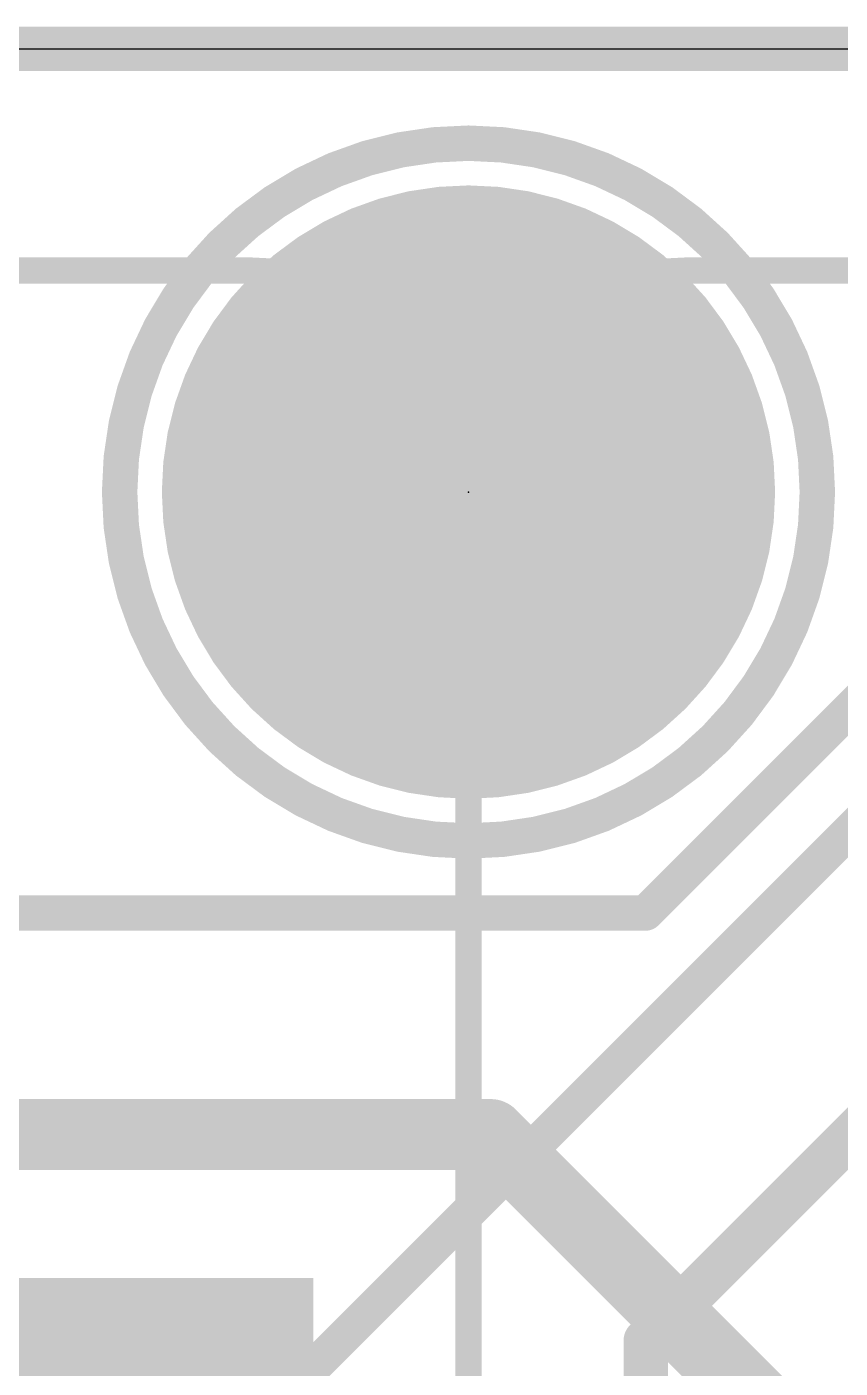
# Model space of a CAD drawing. Extents: x -1.5 to 77.7, y -1.7 to 21.7.
# Drawn here: x 16.52 to 21.18, y 14.03 to 21.72 of the extents above; entities that cross this region are included whole.
import ezdxf

# ---------------------------------------------------------------- set-up
doc = ezdxf.new("R2010")
doc.units = 0
for name, color, linetype in [('1', 12, 'CONTINUOUS'), ('16', 5, 'CONTINUOUS'), ('17', 110, 'CONTINUOUS'), ('20', 53, 'CONTINUOUS'), ('21', 40, 'CONTINUOUS'), ('22', 6, 'CONTINUOUS'), ('23', 40, 'CONTINUOUS')]:
    doc.layers.add(name, color=color, linetype=linetype)

# ---------------------------------------------------------------- blocks, each defined once
blk = doc.blocks.new('RECT')
blk.add_solid([(-0.5, -0.5), (0.5, -0.5), (-0.5, 0.5), (0.5, 0.5)])
blk = doc.blocks.new('ROUNDP')
at = {"const_width": 0.5}
blk.add_lwpolyline([(0, -0.25, 1), (0, 0.25, 1), (0, -0.25)], format="xyb", dxfattribs=at)

msp = doc.modelspace()

# ---------------------------------------------------------------- linework, layer by layer
at = {"layer": '1'}
for points, const_width in [([(76.2, 21.59), (0, 21.59)], 0.254), ([(9.525, 15.367), (19.177, 15.367)], 0.4064), ([(19.177, 15.367), (20.828, 13.716)], 0.4064)]:
    msp.add_lwpolyline(points, dxfattribs=dict(at, const_width=const_width))
at = {"layer": '1', "const_width": 0.2032}
for points in [[(19.2488, 15.4388, 1), (19.1052, 15.2952)], [(19.177, 15.2654, 1), (19.177, 15.4686)]]:
    msp.add_lwpolyline(points, format="xyb", dxfattribs=at)
at = {"layer": '16'}
for points, const_width in [([(76.2, 21.59), (0, 21.59)], 0.254), ([(20.066, 16.637), (23.3934, 19.9644)], 0.2032), ([(17.145, 13.0175), (23.6855, 19.558)], 0.2032), ([(25.0074, 19.1262), (20.066, 14.1848)], 0.254), ([(12.192, 16.637), (20.066, 16.637)], 0.2032), ([(20.066, 13.081), (20.066, 14.1848)], 0.254)]:
    msp.add_lwpolyline(points, dxfattribs=dict(at, const_width=const_width))
for points, const_width in [([(20.0301, 16.6729, 1), (20.1019, 16.6011)], 0.1016), ([(20.066, 16.5862, 1), (20.066, 16.6878)], 0.1016), ([(20.1295, 14.1848, 1), (20.0025, 14.1848)], 0.127), ([(20.0211, 14.2297, 1), (20.1109, 14.1399)], 0.127)]:
    msp.add_lwpolyline(points, format="xyb", dxfattribs=dict(at, const_width=const_width))
at = {"layer": '20'}
msp.add_line((2.54, 21.59), (73.66, 21.59), dxfattribs=at)
at = {"layer": '21', "const_width": 0.2032}
msp.add_lwpolyline([(19.05, 17.05, 1), (19.05, 21.05, 1), (19.05, 17.05)], format="xyb", dxfattribs=at)
at = {"layer": '22', "const_width": 0.1524}
for points in [[(17.78, 20.32), (1.27, 20.32)], [(36.83, 20.32), (20.32, 20.32)], [(19.05, 2.54), (19.05, 19.05)], [(19.05, 19.05), (19.05, 2.54)]]:
    msp.add_lwpolyline(points, dxfattribs=at)
at = {"layer": '22'}
for points, const_width in [([(19.05, 19.05, 0.4142), (17.78, 20.32)], 0.1524), ([(17.78, 20.3581, 1), (17.78, 20.2819)], 0.0762), ([(17.78, 20.2819, 1), (17.78, 20.3581)], 0.0762), ([(20.32, 20.32, 0.4142), (19.05, 19.05)], 0.1524), ([(20.32, 20.3581, 1), (20.32, 20.2819)], 0.0762), ([(20.32, 20.2819, 1), (20.32, 20.3581)], 0.0762), ([(19.0881, 19.05, 1), (19.0119, 19.05)], 0.0762), ([(19.0881, 19.05, 1), (19.0119, 19.05)], 0.0762), ([(19.0119, 19.05, 1), (19.0881, 19.05)], 0.0762), ([(19.0119, 19.05, 1), (19.0881, 19.05)], 0.0762)]:
    msp.add_lwpolyline(points, format="xyb", dxfattribs=dict(at, const_width=const_width))
at = {"layer": '23'}
msp.add_point((19.05, 19.05), dxfattribs=at)

# ---------------------------------------------------------------- block references
at = {"layer": '1', "xscale": 2.55, "yscale": 2.5}
msp.add_blockref('RECT', (16.885, 13.295), dxfattribs=at)
at = {"layer": '17', "xscale": 3.516, "yscale": 3.516}
msp.add_blockref('ROUNDP', (19.05, 19.05), dxfattribs=at)
msp.add_blockref('ROUNDP', (19.05, 19.05), dxfattribs=at)

doc.saveas('drawing.dxf')
